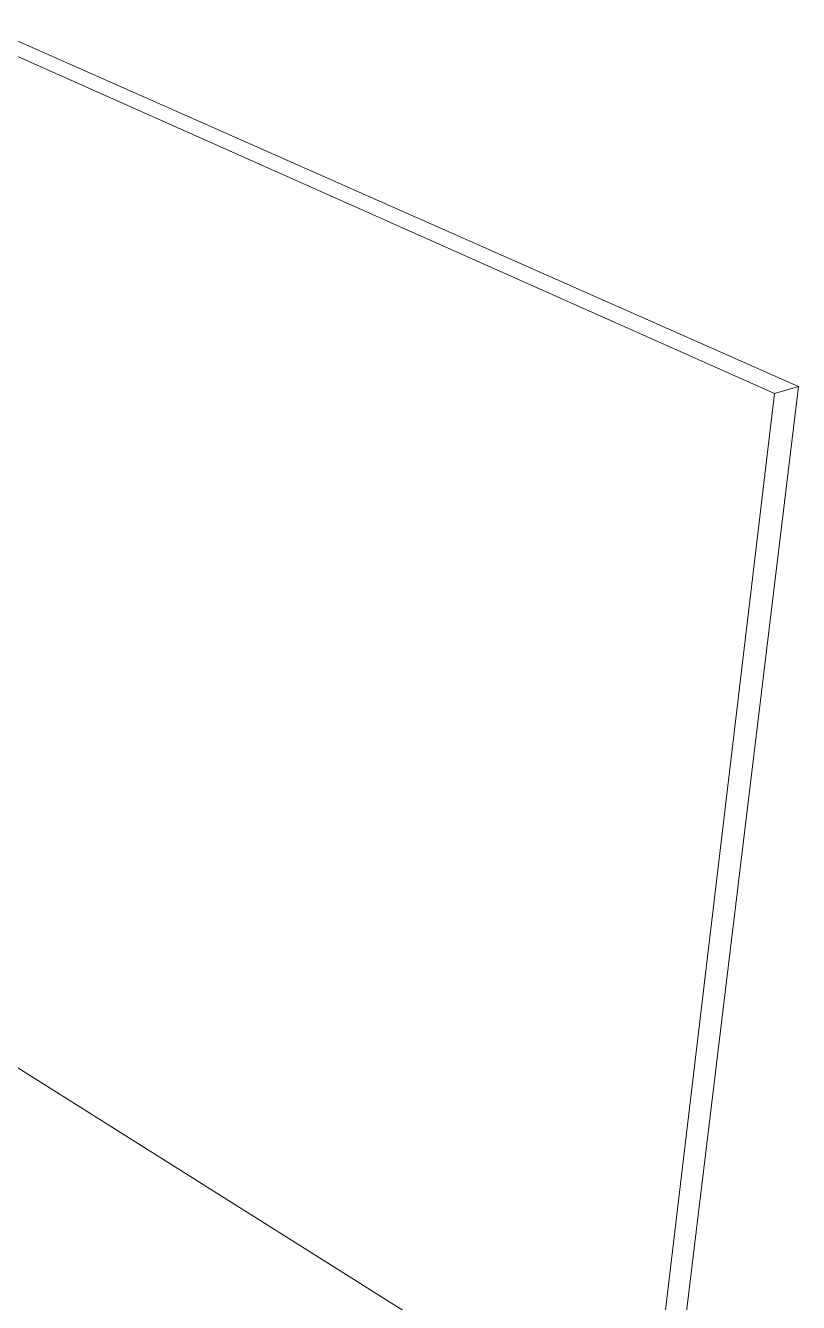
# Model space of a CAD drawing. Header units: metres. Extents: x -11.5 to 7.4, y -3.8 to 5.9.
# Drawn here: x 3.5284 to 3.7156, y -1.3744 to -1.0652 of the extents above; entities that cross this region are included whole.
import ezdxf

# ---------------------------------------------------------------- set-up
doc = ezdxf.new("R2010")
doc.units = ezdxf.units.M
doc.header["$MEASUREMENT"] = 0
doc.layers.add('PDF14_Geometry_Num_Penna__7_Num_Penna__7', color=7, linetype='Continuous', lineweight=18)

msp = doc.modelspace()

# ---------------------------------------------------------------- linework, layer by layer
at = {"layer": 'PDF14_Geometry_Num_Penna__7_Num_Penna__7', "color": 7, "linetype": 'Continuous', "lineweight": 18, "flags": 128}
for points in [[(3.517925888620345, -1.065213231041327), (3.715552005025408, -1.152600566779803)], [(3.512667513278924, -1.066597634744865), (3.70975185842366, -1.154327723729668)], [(3.715552250726661, -1.152600443929177), (3.684263424810093, -1.411253837268217)], [(3.715552250726661, -1.152600443929177), (3.709751244170533, -1.154327723729668)], [(3.709751612722412, -1.154327846580294), (3.678907506071686, -1.413509497610805)], [(3.678907628922314, -1.413509129058928), (3.499422864447439, -1.300491467233941)]]:
    msp.add_lwpolyline(points, dxfattribs=at)

doc.saveas('drawing.dxf')
